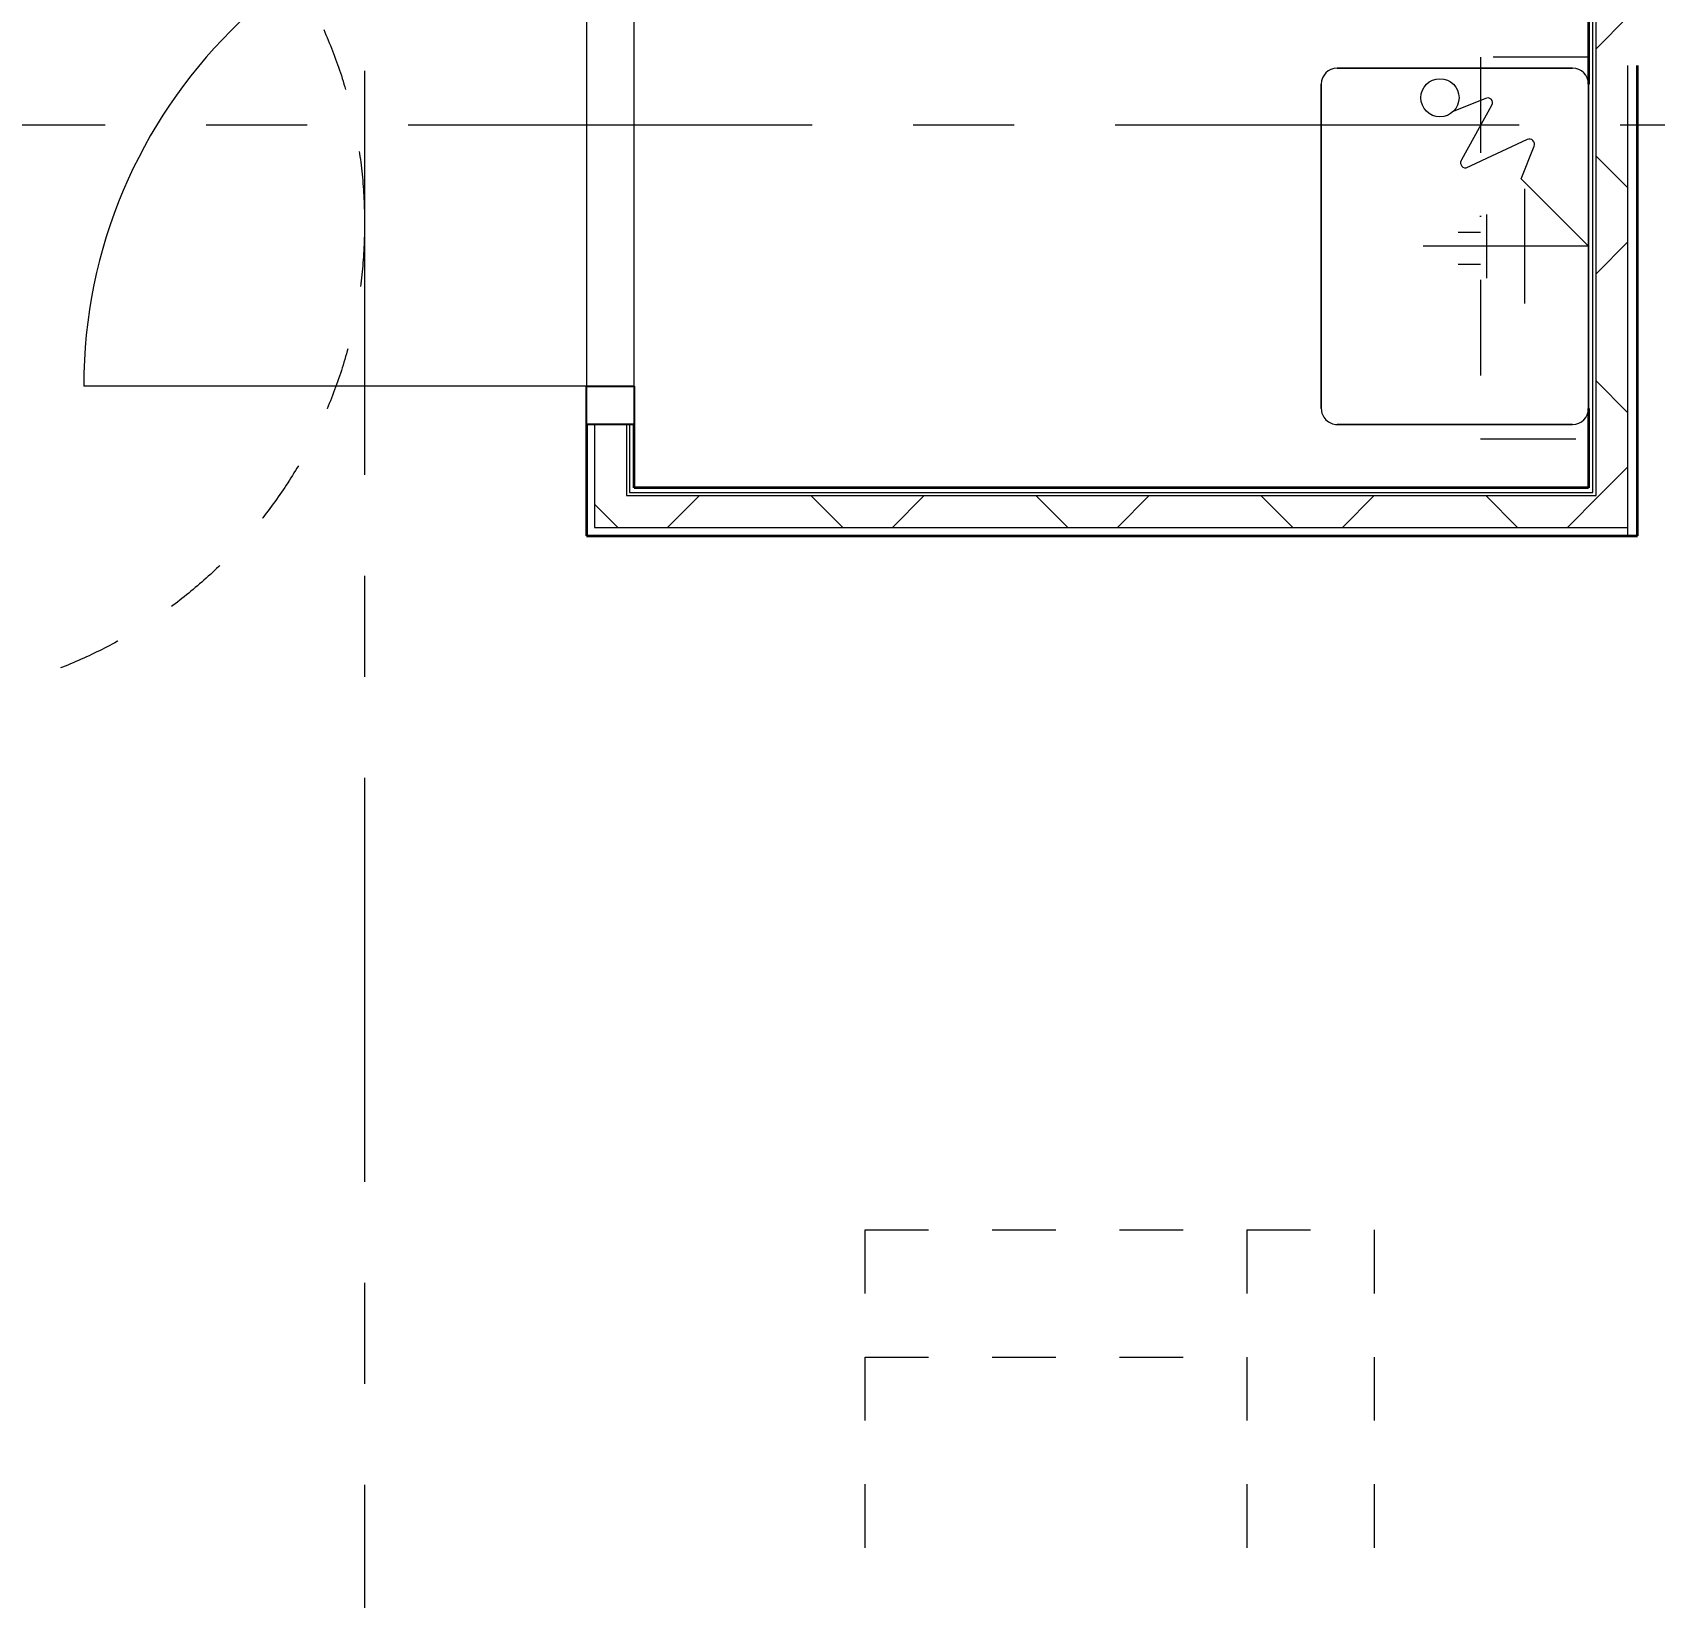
# Model space of a CAD drawing. Header units: millimetres. Extents: x -46592 to 140440, y -36427 to 76663.
# Drawn here: x 42351 to 44901, y 38132 to 40592 of the extents above; entities that cross this region are included whole.
import ezdxf

# ---------------------------------------------------------------- set-up
doc = ezdxf.new("R2010")
doc.units = ezdxf.units.MM
for name, pattern in [('Grid Line', [1111.25, 635, -158.75, 158.75, -158.75]), ('Katkoviiva 2mm', [200, 100, -100]), ('Pistekatko 3_2_mm', [350, 150, -100, 0, -100])]:
    doc.linetypes.add(name, pattern=pattern)
for name, color, linetype, lineweight in [('AR-C_APUVIIVA-3', 1, 'Katkoviiva 2mm', 18), ('AR-Y_MODVIIVA-1', 8, 'Grid Line', 9), ('AR1243_ULKOOVI', 3, 'Continuous', 18), ('AR1243_ULKOOVI-1', 3, 'Continuous', 25), ('AR1311_VS', 2, 'Continuous', 18), ('AR1311_VS-1', 2, 'Continuous', 35), ('AR1331_KIINTO', 3, 'Continuous', 18), ('AR1331_KIINTO-3', 3, 'Pistekatko 3_2_mm', 18), ('AR21_PUTKIOSA', 6, 'Continuous', 18), ('AR23_SÄHKÖ-OSA-3', 6, 'Continuous', 9)]:
    doc.layers.add(name, color=color, linetype=linetype, lineweight=lineweight)
doc.styles.add('Arial', font='arial.ttf', dxfattribs={"height": 117.10189})
pattern_1 = [(45, (0, 0), (-176.7767, 176.7767), []), (135, (0, 0), (-176.7767, -176.7767), [])]

# ---------------------------------------------------------------- blocks, each defined once
blk = doc.blocks.new('ARC_OK1 - kostean tilan sisäovi-puu - KPH-elementtiovi - 9x21-V6-04 2_ krs')
at = {"layer": 'AR1243_ULKOOVI'}
for p, q in [((395, 37.5), (-395, 37.5)), ((-395, -37.5), (395, -37.5)), ((395, -37.5), (395, -827.5))]:
    blk.add_line(p, q, dxfattribs=at)
blk.add_arc((395, -37.5), 790, 180, 270, dxfattribs=at)
at = {"layer": 'AR1243_ULKOOVI-1'}
for p, q in [((-455, -37.5), (-455, 37.5)), ((-455, 37.5), (-395, 37.5)), ((-395, 37.5), (-395, -37.5)), ((395, -37.5), (395, 37.5)), ((395, 37.5), (455, 37.5)), ((455, 37.5), (455, -37.5)), ((-395, -37.5), (-423.5, -37.5)), ((455, -37.5), (395, -37.5))]:
    blk.add_line(p, q, dxfattribs=at)
blk = doc.blocks.new('Peilikaappi_ilman pistorasioita - 4_-2300346-04 2_ krs')
at = {"layer": 'AR1331_KIINTO'}
for p, q in [((-25, -243.5), (-25, -208.5)), ((25, -243.5), (25, -208.5))]:
    blk.add_line(p, q, dxfattribs=at)
at = {"layer": 'AR1331_KIINTO-3'}
for p, q in [((300, -38.5), (-300, -38.5)), ((-300, -38.5), (-300, -208.5)), ((300, -208.5), (300, -38.5)), ((-300, -208.5), (300, -208.5))]:
    blk.add_line(p, q, dxfattribs=at)
blk = doc.blocks.new('Pesuallas Iso - 560 x 420-2261952-04 2_ krs')
at = {"layer": 'AR21_PUTKIOSA'}
for p, q in [((-175, -38.5), (335, -38.5)), ((335, -38.5), (-175, -38.5)), ((80, -38.5), (-26.1, -144.6)), ((80, -38.5), (80, -298.5)), ((-200, -433.5), (-200, -63.5)), ((-200, -63.5), (-200, -433.5)), ((360, -63.5), (360, -433.5)), ((360, -433.5), (360, -63.5)), ((-26.1, -144.6), (-77.1, -124)), ((-88, -134.9), (-43, -231.2)), ((170, -138.5), (-10, -138.5)), ((-152.2, -200.6), (-131.8, -251)), ((-56.6, -237.6), (-141.9, -190.3)), ((130, -198.5), (30, -198.5)), ((335, -458.5), (-175, -458.5)), ((-175, -458.5), (335, -458.5))]:
    blk.add_line(p, q, dxfattribs=at)
blk.add_circle((-153.4, -272), 30, dxfattribs=at)
for centre, radius, start, end in [((-175, -63.5), 25, 90, 180), ((-175, -63.5), 25, 90, 180), ((335, -63.5), 25, 0, 90), ((335, -63.5), 25, 0, 90), ((-80.2, -131.7), 8.38, 68, 202), ((-145.6, -196.9), 7.54, 61, 209), ((-51.2, -231.5), 8.17, 228.3289, 1.6711), ((-175, -433.5), 25, 180, 270), ((-175, -433.5), 25, 180, 270), ((335, -433.5), 25, 270, 0), ((335, -433.5), 25, 270, 0)]:
    blk.add_arc(centre, radius, start, end, dxfattribs=at)

msp = doc.modelspace()

# ---------------------------------------------------------------- hatches: boundary and pattern name
at = {"layer": 'AR1311_VS'}
h = msp.add_hatch(dxfattribs=at)
h.set_pattern_fill('FP_1', color=256, style=0, pattern_type=2)
h.set_pattern_definition(pattern_1)
h.paths.add_polyline_path([(43235, 39864), (43285, 39864), (43285, 39976), (43235, 39976), (43235, 39876)], flags=0)
h.paths.add_polyline_path([(43235, 40886), (43285, 40886), (43285, 42026), (43235, 42026), (43235, 41233.2)], flags=0)
h = msp.add_hatch(dxfattribs=at)
h.set_pattern_fill('FP_1', color=256, style=0, pattern_type=2)
h.set_pattern_definition(pattern_1)
h.paths.add_polyline_path([(44859, 39864), (44859, 41976), (44809, 41976), (44809, 39864)], flags=0)
h = msp.add_hatch(dxfattribs=at)
h.set_pattern_fill('FP_1', color=256, style=0, pattern_type=2)
h.set_pattern_definition(pattern_1)
h.paths.add_polyline_path([(43235, 39814), (44859, 39814), (44859, 39864), (43235, 39864)], flags=0)

# ---------------------------------------------------------------- linework, layer by layer
at = {"layer": 'AR-C_APUVIIVA-3'}
for p, q in [((43659.9, 38710.1), (44459.9, 38710.1)), ((43659.9, 37010.1), (43659.9, 38710.1)), ((44259.9, 38710.1), (44259.9, 37010.1)), ((44459.9, 38710.1), (44459.9, 37010.1)), ((43659.9, 38510.1), (44259.9, 38510.1))]:
    msp.add_line(p, q, dxfattribs=at)
msp.add_circle((42123.4, 40292.3), 750, dxfattribs=at)
at = {"layer": 'AR-Y_MODVIIVA-1'}
for p, q in [((42874, 32118), (42874, 59825.4)), ((49133.2, 40446), (29793.3, 40446))]:
    msp.add_line(p, q, dxfattribs=at)
at = {"layer": 'AR1311_VS'}
for p, q in [((44859, 39801), (44859, 42026)), ((44804, 39869), (44804, 41971)), ((44809, 39864), (44809, 41976)), ((43235, 39976), (43235, 39814)), ((43285, 39976), (43285, 39864)), ((43290, 39976), (43290, 39869)), ((43285, 39864), (44809, 39864)), ((43290, 39869), (44804, 39869)), ((43235, 39814), (44859, 39814))]:
    msp.add_line(p, q, dxfattribs=at)
at = {"layer": 'AR1311_VS-1'}
for p, q in [((44874, 39801), (44874, 42041)), ((44797, 41964), (44797, 40510.9)), ((44797, 40000.9), (44797, 39876)), ((43222, 39976), (43222, 39801)), ((43297, 39876), (43297, 39976)), ((44797, 39876), (43297, 39876)), ((43222, 39801), (44874, 39801))]:
    msp.add_line(p, q, dxfattribs=at)

# ---------------------------------------------------------------- block references
at = {"layer": 'AR1243_ULKOOVI', "rotation": 270.0000000000005}
msp.add_blockref('ARC_OK1 - kostean tilan sisäovi-puu - KPH-elementtiovi - 9x21-V6-04 2_ krs', (43259.5, 40431), dxfattribs=at)
at = {"layer": 'AR1331_KIINTO', "rotation": 269.9999999999999}
msp.add_blockref('Peilikaappi_ilman pistorasioita - 4_-2300346-04 2_ krs', (44835.5, 40253), dxfattribs=at)
at = {"layer": 'AR21_PUTKIOSA', "rotation": 269.9999999999999}
msp.add_blockref('Pesuallas Iso - 560 x 420-2261952-04 2_ krs', (44835.5, 40335.9), dxfattribs=at)

# ---------------------------------------------------------------- next in the draw order: texts
at = {"layer": 'AR23_SÄHKÖ-OSA-3', "insert": (45564.1, 40686.4), "char_height": 117.102, "width": 1355.884, "attachment_point": 2, "line_spacing_factor": 0.938532, "style": 'Arial', "bg_fill": 3, "box_fill_scale": 1.25, "bg_fill_color": 0, "bg_fill_transparency": 0}
msp.add_mtext('AR_0033_0011', dxfattribs=at)

doc.saveas('drawing.dxf')
